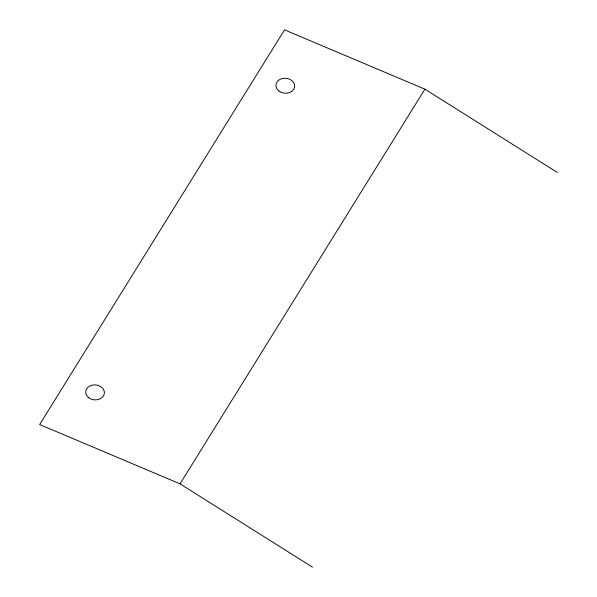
<?xml version="1.0" encoding="UTF-8"?>
<svg xmlns="http://www.w3.org/2000/svg" width="597" height="597" viewBox="0 0 597 597"><rect width="100%" height="100%" fill="white"/><g stroke="black" fill="none" stroke-linecap="round" stroke-linejoin="round"><path stroke-width="0.9" d="M424.907 89.177L284.523 29.85L39.656 424.527L180.033 483.854L424.907 89.177L557.344 172.473M180.033 483.854L312.477 567.15M88.901 397.841A9.38 7.485 5.3 0 0 104.229 394.117A9.38 7.485 5.3 0 0 91.975 385.199A9.38 7.485 5.3 0 0 88.901 397.841M279.157 91.177A9.38 7.485 5.3 0 0 294.493 87.453A9.38 7.485 5.3 0 0 282.232 78.543A9.38 7.485 5.3 0 0 279.157 91.177"/></g></svg>
